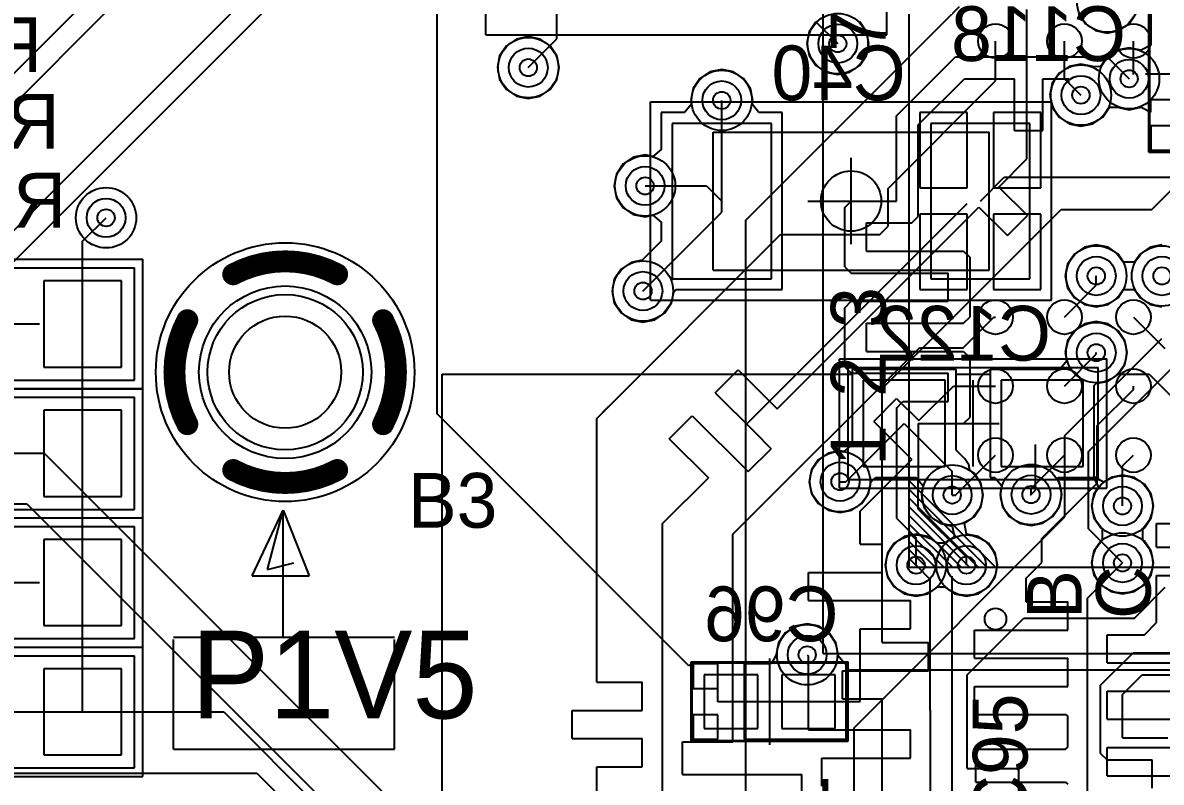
# Model space of a CAD drawing. Extents: x 28 to 300, y 18 to 330.
# Drawn here: x 161.73 to 174.94, y 167.66 to 176.46 of the extents above; entities that cross this region are included whole.
import ezdxf

# ---------------------------------------------------------------- set-up
doc = ezdxf.new("R2010")
doc.units = 0
for name, color, linetype in [('BOTTOMLAYER', 5, 'CONTINUOUS'), ('BOTTOMOVERLAY', 54, 'CONTINUOUS'), ('BOTTOMPASTE', 16, 'CONTINUOUS'), ('BOTTOMSOLDER', 6, 'CONTINUOUS'), ('DRILLDRAWING', 1, 'CONTINUOUS'), ('INTERNALPLANE1', 76, 'CONTINUOUS'), ('INTERNALPLANE6', 136, 'CONTINUOUS'), ('MECHANICAL14', 56, 'CONTINUOUS'), ('MECHANICAL15', 56, 'CONTINUOUS'), ('MECHANICAL16', 56, 'CONTINUOUS'), ('MIDLAYER1', 16, 'CONTINUOUS'), ('MIDLAYER3', 90, 'CONTINUOUS'), ('MULTILAYER', 9, 'CONTINUOUS'), ('PADHOLELAYER', 156, 'CONTINUOUS'), ('TOPLAYER', 1, 'CONTINUOUS'), ('TOPOVERLAY', 2, 'CONTINUOUS'), ('TOPPASTE', 8, 'CONTINUOUS'), ('TOPSOLDER', 216, 'CONTINUOUS'), ('VIAHOLELAYER', 16, 'CONTINUOUS')]:
    doc.layers.add(name, color=color, linetype=linetype)

msp = doc.modelspace()

# ---------------------------------------------------------------- linework, layer by layer
at = {"layer": 'BOTTOMLAYER'}
for p, q in [((166.539, 171.928), (166.539, 180.793)), ((174.818, 176.757), (174.818, 176.202)), ((173.98, 176.564), (174.058, 176.447)), ((174.565, 176.447), (174.643, 176.564)), ((170.934, 176.472), (170.856, 176.356)), ((171.519, 176.356), (171.441, 176.472)), ((174.058, 176.447), (174.174, 176.37)), ((174.449, 176.37), (174.565, 176.447)), ((167.597, 176.3), (167.459, 176.272)), ((167.734, 176.272), (167.597, 176.3)), ((170.856, 176.356), (170.829, 176.219)), ((171.546, 176.219), (171.519, 176.356)), ((174.174, 176.37), (174.312, 176.342)), ((174.312, 176.342), (174.449, 176.37)), ((167.343, 176.194), (167.265, 176.078)), ((167.459, 176.272), (167.343, 176.194)), ((167.851, 176.194), (167.734, 176.272)), ((167.928, 176.078), (167.851, 176.194)), ((170.829, 176.219), (170.856, 176.081)), ((171.519, 176.081), (171.546, 176.219)), ((174.566, 176.171), (174.428, 176.144)), ((174.703, 176.144), (174.566, 176.171)), ((174.818, 176.202), (174.706, 176.142)), ((167.265, 176.078), (167.238, 175.941)), ((167.956, 175.941), (167.928, 176.078)), ((170.856, 176.081), (170.934, 175.965)), ((171.441, 175.965), (171.519, 176.081)), ((174.312, 176.066), (174.234, 175.95)), ((174.428, 176.144), (174.312, 176.066)), ((174.706, 176.142), (174.703, 176.144)), ((167.238, 175.941), (167.265, 175.803)), ((167.928, 175.803), (167.956, 175.941)), ((169.704, 175.892), (169.587, 175.814)), ((169.841, 175.919), (169.704, 175.892)), ((169.978, 175.892), (169.841, 175.919)), ((170.095, 175.814), (169.978, 175.892)), ((170.934, 175.965), (171.05, 175.887)), ((171.05, 175.887), (171.187, 175.86)), ((171.187, 175.86), (171.325, 175.887)), ((171.325, 175.887), (171.441, 175.965)), ((173.869, 175.953), (173.753, 175.875)), ((174.007, 175.981), (173.869, 175.953)), ((174.144, 175.953), (174.007, 175.981)), ((174.234, 175.95), (174.144, 175.953)), ((174.144, 175.953), (174.144, 175.953)), ((174.144, 175.953), (174.144, 175.953)), ((174.144, 175.953), (174.144, 175.953)), ((174.144, 175.953), (174.144, 175.953)), ((174.144, 175.953), (174.144, 175.953)), ((174.144, 175.953), (174.144, 175.953)), ((174.234, 175.95), (174.234, 175.95)), ((174.234, 175.95), (174.234, 175.95)), ((174.234, 175.95), (174.234, 175.95)), ((167.265, 175.803), (167.343, 175.687)), ((167.851, 175.687), (167.928, 175.803)), ((169.587, 175.814), (169.509, 175.698)), ((170.173, 175.698), (170.095, 175.814)), ((173.675, 175.759), (173.648, 175.622)), ((173.753, 175.875), (173.675, 175.759)), ((167.343, 175.687), (167.459, 175.609)), ((167.734, 175.609), (167.851, 175.687)), ((169.509, 175.698), (169.482, 175.561)), ((170.2, 175.561), (170.173, 175.698)), ((167.459, 175.609), (167.597, 175.582)), ((167.597, 175.582), (167.734, 175.609)), ((169.49, 175.519), (169.41, 175.421)), ((169.482, 175.561), (169.49, 175.519)), ((169.841, 175.561), (169.841, 175.56)), ((169.841, 174.394), (169.841, 175.56)), ((170.192, 175.519), (170.2, 175.561)), ((170.272, 175.421), (170.192, 175.519)), ((173.648, 175.622), (173.675, 175.484)), ((174.818, 175.557), (174.819, 175.558)), ((174.818, 175.423), (174.818, 175.557)), ((174.819, 175.558), (174.829, 175.573)), ((174.829, 175.573), (175.692, 175.573)), ((169.41, 175.421), (169.139, 175.421)), ((169.139, 175.421), (169.139, 174.992)), ((170.543, 175.421), (170.272, 175.421)), ((170.543, 173.367), (170.543, 175.421)), ((172.689, 175.421), (172.139, 175.421)), ((172.139, 175.421), (172.139, 174.546)), ((172.689, 174.546), (172.689, 175.421)), ((173.543, 175.421), (172.994, 175.421)), ((172.994, 175.421), (172.994, 174.546)), ((173.543, 174.546), (173.543, 175.421)), ((173.675, 175.484), (173.753, 175.368)), ((173.753, 175.368), (173.869, 175.29)), ((174.144, 175.29), (174.261, 175.368)), ((174.261, 175.368), (174.338, 175.484)), ((174.338, 175.484), (174.338, 175.484)), ((174.338, 175.484), (174.338, 175.484)), ((174.338, 175.484), (174.338, 175.484)), ((174.338, 175.484), (174.428, 175.481)), ((174.428, 175.481), (174.428, 175.481)), ((174.428, 175.481), (174.428, 175.481)), ((174.428, 175.481), (174.566, 175.453)), ((174.566, 175.453), (174.703, 175.481)), ((174.703, 175.481), (174.706, 175.482)), ((174.706, 175.482), (174.818, 175.423)), ((170.416, 175.294), (169.266, 175.294)), ((169.266, 175.294), (169.266, 173.494)), ((170.416, 173.494), (170.416, 175.294)), ((173.416, 175.294), (172.266, 175.294)), ((172.266, 175.294), (172.266, 173.494)), ((173.416, 173.494), (173.416, 175.294)), ((173.869, 175.29), (174.007, 175.263)), ((174.007, 175.263), (174.144, 175.29)), ((175.102, 175.268), (174.818, 175.268)), ((174.818, 175.268), (174.818, 174.983)), ((169.139, 174.992), (169.041, 174.911)), ((174.818, 174.983), (175.102, 174.983)), ((168.815, 174.902), (168.698, 174.824)), ((168.952, 174.929), (168.815, 174.902)), ((169.041, 174.911), (168.952, 174.929)), ((168.62, 174.707), (168.593, 174.57)), ((168.698, 174.824), (168.62, 174.707)), ((168.593, 174.57), (168.62, 174.433)), ((168.952, 174.57), (169.665, 174.57)), ((169.665, 174.57), (169.841, 174.394)), ((172.841, 174.394), (173.118, 174.67)), ((173.118, 174.67), (175.379, 174.67)), ((172.139, 174.546), (172.689, 174.546)), ((172.994, 174.546), (173.543, 174.546)), ((168.62, 174.433), (168.698, 174.316)), ((168.698, 174.316), (168.815, 174.238)), ((169.841, 174.265), (169.841, 174.394)), ((170.121, 171.799), (172.686, 174.364)), ((162.428, 173.928), (162.7, 174.2)), ((168.815, 174.238), (168.952, 174.211)), ((168.927, 173.351), (169.841, 174.265)), ((168.952, 174.211), (169.041, 174.229)), ((169.041, 174.229), (169.139, 174.148)), ((172.689, 174.241), (172.139, 174.241)), ((172.139, 174.241), (172.139, 173.367)), ((172.689, 173.367), (172.689, 174.241)), ((173.543, 174.241), (172.994, 174.241)), ((172.994, 174.241), (172.994, 173.367)), ((173.543, 173.367), (173.543, 174.241)), ((169.139, 174.148), (169.139, 173.93)), ((162.428, 172.969), (162.428, 173.928)), ((169.139, 173.93), (168.917, 173.708)), ((173.931, 173.78), (173.853, 173.664)), ((174.047, 173.858), (173.931, 173.78)), ((174.185, 173.885), (174.047, 173.858)), ((174.322, 173.858), (174.185, 173.885)), ((174.438, 173.78), (174.322, 173.858)), ((174.502, 173.685), (174.438, 173.78)), ((174.693, 173.78), (174.629, 173.685)), ((174.809, 173.858), (174.693, 173.78)), ((174.947, 173.885), (174.809, 173.858)), ((168.789, 173.682), (168.673, 173.605)), ((168.917, 173.708), (168.789, 173.682)), ((173.853, 173.664), (173.826, 173.526)), ((174.629, 173.685), (174.502, 173.685)), ((168.673, 173.605), (168.595, 173.488)), ((173.826, 173.526), (173.853, 173.389)), ((161.978, 173.469), (161.978, 172.469)), ((162.878, 173.469), (161.978, 173.469)), ((162.878, 172.469), (162.878, 173.469)), ((168.595, 173.488), (168.568, 173.351)), ((169.266, 173.494), (170.416, 173.494)), ((172.266, 173.494), (173.416, 173.494)), ((173.853, 173.389), (173.931, 173.272)), ((168.568, 173.351), (168.595, 173.213)), ((169.258, 173.213), (169.284, 173.342)), ((169.284, 173.342), (169.309, 173.367)), ((169.309, 173.367), (170.543, 173.367)), ((172.139, 173.367), (172.689, 173.367)), ((172.994, 173.367), (173.543, 173.367)), ((173.931, 173.272), (174.047, 173.195)), ((174.322, 173.195), (174.438, 173.272)), ((174.438, 173.272), (174.502, 173.368)), ((174.502, 173.368), (174.629, 173.368)), ((174.629, 173.368), (174.693, 173.272)), ((174.693, 173.272), (174.809, 173.195)), ((162.428, 172.969), (162.428, 173.132)), ((168.595, 173.213), (168.673, 173.097)), ((169.18, 173.097), (169.258, 173.213)), ((174.047, 173.195), (174.185, 173.167)), ((174.185, 173.167), (174.322, 173.195)), ((174.809, 173.195), (174.947, 173.167)), ((168.673, 173.097), (168.789, 173.019)), ((168.789, 173.019), (168.927, 172.992)), ((168.927, 172.992), (169.064, 173.019)), ((169.064, 173.019), (169.18, 173.097)), ((174.185, 172.996), (174.047, 172.969)), ((174.322, 172.969), (174.185, 172.996)), ((162.428, 171.47), (162.428, 172.969)), ((173.931, 172.891), (173.853, 172.775)), ((174.047, 172.969), (173.931, 172.891)), ((174.438, 172.891), (174.322, 172.969)), ((174.516, 172.775), (174.438, 172.891)), ((173.853, 172.775), (173.826, 172.637)), ((174.543, 172.637), (174.516, 172.775)), ((173.826, 172.637), (173.845, 172.541)), ((174.516, 172.5), (174.543, 172.637)), ((161.978, 172.469), (162.878, 172.469)), ((173.845, 172.541), (173.764, 172.443)), ((174.438, 172.383), (174.516, 172.5)), ((166.599, 164.281), (166.599, 172.386)), ((166.599, 172.386), (171.355, 172.386)), ((172.559, 172.443), (171.355, 172.443)), ((171.355, 172.443), (171.355, 171.572)), ((171.355, 172.386), (171.355, 171.572)), ((172.559, 171.507), (172.559, 172.443)), ((172.559, 171.507), (172.559, 172.386)), ((172.559, 172.386), (172.955, 172.386)), ((173.764, 172.443), (172.955, 172.443)), ((172.955, 172.443), (172.955, 171.189)), ((172.955, 172.386), (172.955, 171.189)), ((174.322, 172.306), (174.438, 172.383)), ((174.322, 172.306), (174.438, 172.383)), ((174.438, 172.383), (174.44, 172.386)), ((174.44, 172.386), (174.799, 172.386)), ((174.799, 172.386), (175.505, 171.68)), ((172.432, 172.316), (171.482, 172.316)), ((171.482, 172.316), (171.482, 171.316)), ((172.432, 171.316), (172.432, 172.316)), ((174.032, 172.316), (173.082, 172.316)), ((173.082, 172.316), (173.082, 171.316)), ((174.032, 171.316), (174.032, 172.316)), ((174.159, 172.257), (174.185, 172.278)), ((174.159, 172.257), (174.185, 172.278)), ((174.159, 171.197), (174.159, 172.257)), ((174.159, 171.197), (174.159, 172.257)), ((174.185, 172.278), (174.322, 172.306)), ((174.185, 172.278), (174.322, 172.306)), ((161.978, 171.97), (161.978, 170.97)), ((162.878, 171.97), (161.978, 171.97)), ((162.878, 170.97), (162.878, 171.97)), ((169.46, 169.007), (166.539, 171.928)), ((170.121, 168.591), (170.121, 171.799)), ((171.282, 171.141), (171.957, 171.816)), ((171.957, 171.816), (172.514, 171.259)), ((171.355, 171.572), (171.257, 171.491)), ((171.355, 171.572), (171.257, 171.491)), ((173.48, 171.043), (173.48, 171.57)), ((162.428, 169.972), (162.428, 171.47)), ((171.075, 171.473), (170.959, 171.395)), ((171.075, 171.473), (170.959, 171.395)), ((171.213, 171.5), (171.075, 171.473)), ((171.213, 171.5), (171.075, 171.473)), ((171.257, 171.491), (171.213, 171.5)), ((171.257, 171.491), (171.213, 171.5)), ((172.661, 171.405), (172.559, 171.507)), ((172.661, 171.405), (172.559, 171.507)), ((172.706, 171.338), (172.661, 171.405)), ((172.706, 171.338), (172.661, 171.405)), ((170.881, 171.278), (170.854, 171.141)), ((170.881, 171.278), (170.854, 171.141)), ((170.959, 171.395), (170.881, 171.278)), ((170.959, 171.395), (170.881, 171.278)), ((171.482, 171.316), (172.432, 171.316)), ((172.719, 171.273), (172.706, 171.338)), ((172.719, 171.273), (172.706, 171.338)), ((172.768, 171.24), (172.719, 171.273)), ((172.768, 171.24), (172.719, 171.273)), ((173.082, 171.316), (174.032, 171.316)), ((170.854, 171.141), (170.881, 171.004)), ((170.854, 171.141), (170.881, 171.004)), ((171.213, 171.141), (171.282, 171.141)), ((171.544, 171.004), (171.571, 171.136)), ((171.544, 171.004), (171.571, 171.136)), ((171.571, 171.136), (171.623, 171.189)), ((171.571, 171.136), (171.623, 171.189)), ((171.623, 171.189), (172.096, 171.189)), ((171.623, 171.189), (172.096, 171.189)), ((172.096, 171.189), (172.176, 171.091)), ((172.096, 171.189), (172.176, 171.091)), ((172.514, 170.986), (172.514, 171.259)), ((172.846, 171.124), (172.768, 171.24)), ((172.846, 171.124), (172.768, 171.24)), ((172.955, 171.189), (173.008, 171.189)), ((172.955, 171.189), (173.008, 171.189)), ((173.008, 171.189), (173.089, 171.091)), ((173.008, 171.189), (173.089, 171.091)), ((173.739, 171.159), (173.739, 171.189)), ((173.739, 171.189), (174.152, 171.189)), ((173.739, 171.159), (173.739, 171.189)), ((173.739, 171.189), (174.152, 171.189)), ((173.759, 171.129), (173.739, 171.159)), ((173.759, 171.129), (173.739, 171.159)), ((174.152, 171.189), (174.152, 171.189)), ((174.152, 171.189), (174.212, 171.077)), ((174.152, 171.189), (174.152, 171.189)), ((174.152, 171.189), (174.212, 171.077)), ((174.235, 171.156), (174.159, 171.197)), ((174.235, 171.156), (174.159, 171.197)), ((174.271, 171.137), (174.235, 171.156)), ((174.271, 171.137), (174.235, 171.156)), ((174.352, 171.191), (174.271, 171.137)), ((174.352, 171.191), (174.271, 171.137)), ((174.489, 171.218), (174.352, 171.191)), ((174.489, 171.218), (174.352, 171.191)), ((174.627, 171.191), (174.489, 171.218)), ((174.627, 171.191), (174.489, 171.218)), ((174.743, 171.113), (174.627, 171.191)), ((174.743, 171.113), (174.627, 171.191)), ((170.881, 171.004), (170.959, 170.887)), ((170.881, 171.004), (170.959, 170.887)), ((171.466, 170.887), (171.544, 171.004)), ((171.466, 170.887), (171.544, 171.004)), ((172.176, 171.091), (172.156, 170.986)), ((172.176, 171.091), (172.156, 170.986)), ((172.873, 170.986), (172.846, 171.124)), ((172.873, 170.986), (172.846, 171.124)), ((173.089, 171.091), (173.069, 170.991)), ((173.089, 171.091), (173.069, 170.991)), ((173.428, 170.991), (173.48, 171.043)), ((173.786, 170.991), (173.759, 171.129)), ((173.786, 170.991), (173.759, 171.129)), ((174.212, 171.077), (174.158, 170.997)), ((174.212, 171.077), (174.158, 170.997)), ((174.821, 170.997), (174.743, 171.113)), ((174.821, 170.997), (174.743, 171.113)), ((161.978, 170.97), (162.878, 170.97)), ((170.959, 170.887), (171.075, 170.809)), ((170.959, 170.887), (171.075, 170.809)), ((171.35, 170.809), (171.466, 170.887)), ((171.35, 170.809), (171.466, 170.887)), ((172.156, 170.986), (172.183, 170.849)), ((172.156, 170.986), (172.183, 170.849)), ((172.846, 170.849), (172.873, 170.986)), ((172.846, 170.849), (172.873, 170.986)), ((173.069, 170.991), (173.096, 170.854)), ((173.069, 170.991), (173.096, 170.854)), ((173.759, 170.854), (173.786, 170.991)), ((173.759, 170.854), (173.786, 170.991)), ((174.158, 170.997), (174.131, 170.859)), ((174.158, 170.997), (174.131, 170.859)), ((174.848, 170.859), (174.821, 170.997)), ((174.848, 170.859), (174.821, 170.997)), ((171.075, 170.809), (171.213, 170.782)), ((171.075, 170.809), (171.213, 170.782)), ((171.213, 170.782), (171.35, 170.809)), ((171.213, 170.782), (171.35, 170.809)), ((172.183, 170.849), (172.261, 170.732)), ((172.183, 170.849), (172.261, 170.732)), ((172.768, 170.732), (172.846, 170.849)), ((172.768, 170.732), (172.846, 170.849)), ((173.096, 170.854), (173.174, 170.737)), ((173.096, 170.854), (173.174, 170.737)), ((173.174, 170.737), (173.29, 170.66)), ((173.174, 170.737), (173.29, 170.66)), ((173.565, 170.66), (173.681, 170.737)), ((173.565, 170.66), (173.681, 170.737)), ((173.681, 170.737), (173.759, 170.854)), ((173.681, 170.737), (173.759, 170.854)), ((174.131, 170.859), (174.158, 170.722)), ((174.131, 170.859), (174.158, 170.722)), ((174.821, 170.722), (174.848, 170.859)), ((174.821, 170.722), (174.848, 170.859)), ((172.261, 170.732), (172.377, 170.655)), ((172.261, 170.732), (172.377, 170.655)), ((172.377, 170.655), (172.514, 170.627)), ((172.377, 170.655), (172.514, 170.627)), ((172.514, 170.627), (172.539, 170.503)), ((172.514, 170.627), (172.539, 170.503)), ((172.655, 170.657), (172.768, 170.732)), ((172.655, 170.657), (172.768, 170.732)), ((172.68, 170.532), (172.655, 170.657)), ((172.68, 170.532), (172.655, 170.657)), ((173.29, 170.66), (173.428, 170.632)), ((173.29, 170.66), (173.428, 170.632)), ((173.428, 170.632), (173.565, 170.66)), ((173.428, 170.632), (173.565, 170.66)), ((174.158, 170.722), (174.236, 170.605)), ((174.158, 170.722), (174.236, 170.605)), ((174.236, 170.605), (174.255, 170.593)), ((174.236, 170.605), (174.255, 170.593)), ((174.724, 170.593), (174.743, 170.605)), ((174.724, 170.593), (174.743, 170.605)), ((174.743, 170.605), (174.821, 170.722)), ((174.743, 170.605), (174.821, 170.722)), ((171.958, 170.505), (171.842, 170.427)), ((171.958, 170.505), (171.842, 170.427)), ((172.095, 170.532), (171.958, 170.505)), ((172.095, 170.532), (171.958, 170.505)), ((172.233, 170.505), (172.095, 170.532)), ((172.233, 170.505), (172.095, 170.532)), ((172.349, 170.427), (172.233, 170.505)), ((172.349, 170.427), (172.233, 170.505)), ((172.539, 170.503), (172.426, 170.427)), ((172.539, 170.503), (172.426, 170.427)), ((172.817, 170.505), (172.68, 170.532)), ((172.817, 170.505), (172.68, 170.532)), ((172.933, 170.427), (172.817, 170.505)), ((172.933, 170.427), (172.817, 170.505)), ((174.255, 170.593), (174.255, 170.466)), ((174.255, 170.593), (174.255, 170.466)), ((174.724, 170.466), (174.724, 170.593)), ((174.724, 170.466), (174.724, 170.593)), ((161.978, 170.472), (161.978, 169.472)), ((162.878, 170.472), (161.978, 170.472)), ((162.878, 169.472), (162.878, 170.472)), ((171.842, 170.427), (171.764, 170.311)), ((171.842, 170.427), (171.764, 170.311)), ((172.426, 170.427), (172.349, 170.427)), ((172.426, 170.427), (172.349, 170.427)), ((173.011, 170.311), (172.933, 170.427)), ((173.011, 170.311), (172.933, 170.427)), ((174.236, 170.453), (174.158, 170.336)), ((174.236, 170.453), (174.158, 170.336)), ((174.255, 170.466), (174.236, 170.453)), ((174.255, 170.466), (174.236, 170.453)), ((174.743, 170.453), (174.724, 170.466)), ((174.743, 170.453), (174.724, 170.466)), ((174.821, 170.336), (174.743, 170.453)), ((174.821, 170.336), (174.743, 170.453)), ((171.764, 170.311), (171.737, 170.173)), ((171.764, 170.311), (171.737, 170.173)), ((173.038, 170.173), (173.011, 170.311)), ((173.038, 170.173), (173.011, 170.311)), ((174.158, 170.336), (174.131, 170.199)), ((174.158, 170.336), (174.131, 170.199)), ((174.848, 170.199), (174.821, 170.336)), ((174.848, 170.199), (174.821, 170.336)), ((171.737, 170.173), (171.764, 170.036)), ((171.737, 170.173), (171.764, 170.036)), ((173.011, 170.036), (173.038, 170.173)), ((173.011, 170.036), (173.038, 170.173)), ((174.131, 170.199), (174.158, 170.061)), ((174.131, 170.199), (174.158, 170.061)), ((174.821, 170.061), (174.848, 170.199)), ((174.821, 170.061), (174.848, 170.199)), ((162.428, 168.473), (162.428, 169.972)), ((171.764, 170.036), (171.842, 169.92)), ((171.764, 170.036), (171.842, 169.92)), ((172.933, 169.92), (173.011, 170.036)), ((172.933, 169.92), (173.011, 170.036)), ((174.158, 170.061), (174.236, 169.945)), ((174.158, 170.061), (174.236, 169.945)), ((174.236, 169.945), (174.352, 169.867)), ((174.236, 169.945), (174.352, 169.867)), ((174.627, 169.867), (174.743, 169.945)), ((174.627, 169.867), (174.743, 169.945)), ((174.743, 169.945), (174.821, 170.061)), ((174.743, 169.945), (174.821, 170.061)), ((171.842, 169.92), (171.958, 169.842)), ((171.842, 169.92), (171.958, 169.842)), ((171.958, 169.842), (172.095, 169.815)), ((171.958, 169.842), (172.095, 169.815)), ((172.095, 169.815), (172.233, 169.842)), ((172.095, 169.815), (172.233, 169.842)), ((172.233, 169.842), (172.349, 169.92)), ((172.233, 169.842), (172.349, 169.92)), ((172.349, 169.92), (172.426, 169.92)), ((172.349, 169.92), (172.426, 169.92)), ((172.426, 169.92), (172.542, 169.842)), ((172.426, 169.92), (172.542, 169.842)), ((172.542, 169.842), (172.68, 169.815)), ((172.542, 169.842), (172.68, 169.815)), ((172.68, 169.815), (172.817, 169.842)), ((172.68, 169.815), (172.817, 169.842)), ((172.817, 169.842), (172.933, 169.92)), ((172.817, 169.842), (172.933, 169.92)), ((174.352, 169.867), (174.489, 169.84)), ((174.352, 169.867), (174.489, 169.84)), ((174.489, 169.84), (174.627, 169.867)), ((174.489, 169.84), (174.627, 169.867)), ((161.978, 169.472), (162.878, 169.472)), ((170.694, 169.466), (170.578, 169.388)), ((170.694, 169.466), (170.578, 169.388)), ((170.832, 169.493), (170.694, 169.466)), ((170.832, 169.493), (170.694, 169.466)), ((170.969, 169.466), (170.832, 169.493)), ((170.969, 169.466), (170.832, 169.493)), ((171.085, 169.388), (170.969, 169.466)), ((171.085, 169.388), (170.969, 169.466)), ((170.578, 169.388), (170.5, 169.272)), ((170.578, 169.388), (170.5, 169.272)), ((171.163, 169.272), (171.085, 169.388)), ((171.163, 169.272), (171.085, 169.388)), ((170.5, 169.272), (170.473, 169.134)), ((170.5, 169.272), (170.473, 169.134)), ((171.19, 169.134), (171.163, 169.272)), ((171.19, 169.134), (171.163, 169.272)), ((169.511, 169.028), (169.46, 169.007)), ((169.795, 169.028), (169.511, 169.028)), ((169.511, 169.028), (169.511, 168.743)), ((169.795, 169.028), (169.511, 169.028)), ((169.511, 169.028), (169.511, 169.028)), ((169.511, 169.028), (169.511, 169.028)), ((169.795, 168.743), (169.795, 169.028)), ((169.795, 168.59), (169.795, 169.028)), ((170.321, 169.028), (170.1, 169.028)), ((170.1, 169.028), (170.1, 168.59)), ((170.385, 169.028), (170.1, 169.028)), ((170.1, 169.028), (170.1, 168.59)), ((170.385, 169.028), (170.321, 169.028)), ((170.321, 169.028), (170.321, 169.028)), ((170.321, 169.028), (170.321, 169.028)), ((170.416, 169.034), (170.385, 169.028)), ((170.416, 169.034), (170.385, 169.028)), ((170.385, 169.028), (170.385, 169.028)), ((170.385, 169.028), (170.385, 169.028)), ((170.385, 169.028), (170.385, 169.028)), ((170.473, 169.134), (170.416, 169.034)), ((170.473, 169.134), (170.416, 169.034)), ((170.473, 169.134), (170.473, 169.134)), ((170.473, 169.134), (170.473, 169.134)), ((170.832, 169.134), (170.848, 169.118)), ((170.848, 168.591), (170.848, 169.118)), ((171.189, 169.126), (171.19, 169.134)), ((171.189, 169.126), (171.19, 169.134)), ((171.269, 169.028), (171.189, 169.126)), ((171.269, 169.028), (171.189, 169.126)), ((171.285, 169.028), (171.269, 169.028)), ((171.285, 169.028), (171.269, 169.028)), ((171.285, 168.154), (171.285, 169.028)), ((171.285, 168.957), (171.285, 169.028)), ((161.978, 168.973), (161.978, 167.973)), ((162.878, 168.973), (161.978, 168.973)), ((162.878, 167.973), (162.878, 168.973)), ((170.258, 168.901), (169.638, 168.901)), ((169.638, 168.901), (169.638, 168.281)), ((170.258, 168.281), (170.258, 168.901)), ((171.158, 168.901), (170.538, 168.901)), ((170.538, 168.901), (170.538, 168.281)), ((171.158, 168.281), (171.158, 168.901)), ((177.367, 168.957), (171.285, 168.957)), ((169.511, 168.743), (169.795, 168.743)), ((170.1, 168.59), (169.795, 168.59)), ((170.1, 168.59), (170.1, 168.154)), ((170.121, 164.001), (170.121, 168.591)), ((162.428, 168.473), (162.428, 168.473)), ((169.795, 168.438), (169.511, 168.438)), ((169.511, 168.438), (169.511, 168.154)), ((169.795, 168.154), (169.795, 168.438)), ((169.638, 168.281), (170.258, 168.281)), ((170.538, 168.281), (171.158, 168.281)), ((169.511, 168.154), (169.795, 168.154)), ((170.1, 168.154), (170.385, 168.154)), ((170.385, 168.154), (170.385, 168.154)), ((170.385, 168.154), (170.411, 168.154)), ((170.411, 168.154), (170.475, 168.154)), ((170.475, 168.154), (170.475, 168.154)), ((170.475, 168.154), (170.475, 168.154)), ((170.475, 168.154), (171.285, 168.154)), ((161.978, 167.973), (162.878, 167.973))]:
    msp.add_line(p, q, dxfattribs=at)
for centre, radius in [((171.187, 176.219), 0.225), ((167.597, 175.941), 0.225), ((174.566, 175.812), 0.225), ((169.841, 175.561), 0.225), ((174.007, 175.622), 0.225), ((168.952, 174.57), 0.225), ((162.7, 174.2), 0.225), ((174.185, 173.526), 0.225), ((174.947, 173.526), 0.225), ((168.927, 173.351), 0.225), ((164.777, 172.41), 1), ((174.185, 172.637), 0.225), ((171.213, 171.141), 0.225), ((172.514, 170.986), 0.225), ((173.428, 170.991), 0.225), ((174.489, 170.859), 0.225), ((172.095, 170.173), 0.225), ((172.68, 170.173), 0.225), ((174.489, 170.199), 0.225), ((170.832, 169.134), 0.225)]:
    msp.add_circle(centre, radius, dxfattribs=at)
at = {"layer": 'BOTTOMOVERLAY'}
for p, q in [((170.791, 175.194), (171.891, 175.194)), ((170.791, 173.594), (171.891, 173.594)), ((172.757, 171.316), (172.757, 172.316))]:
    msp.add_line(p, q, dxfattribs=at)
at = {"layer": 'BOTTOMPASTE'}
for p, q in [((170.416, 175.294), (169.266, 175.294)), ((169.266, 175.294), (169.266, 173.494)), ((170.416, 173.494), (170.416, 175.294)), ((173.416, 175.294), (172.266, 175.294)), ((172.266, 175.294), (172.266, 173.494)), ((173.416, 173.494), (173.416, 175.294)), ((161.978, 173.469), (161.978, 172.469)), ((162.878, 173.469), (161.978, 173.469)), ((162.878, 172.469), (162.878, 173.469)), ((169.266, 173.494), (170.416, 173.494)), ((172.266, 173.494), (173.416, 173.494)), ((161.978, 172.469), (162.878, 172.469)), ((172.432, 172.316), (171.482, 172.316)), ((171.482, 172.316), (171.482, 171.316)), ((172.432, 171.316), (172.432, 172.316)), ((174.032, 172.316), (173.082, 172.316)), ((173.082, 172.316), (173.082, 171.316)), ((174.032, 171.316), (174.032, 172.316)), ((161.978, 171.97), (161.978, 170.97)), ((162.878, 171.97), (161.978, 171.97)), ((162.878, 170.97), (162.878, 171.97)), ((171.482, 171.316), (172.432, 171.316)), ((173.082, 171.316), (174.032, 171.316)), ((161.978, 170.97), (162.878, 170.97)), ((161.978, 170.472), (161.978, 169.472)), ((162.878, 170.472), (161.978, 170.472)), ((162.878, 169.472), (162.878, 170.472)), ((161.978, 169.472), (162.878, 169.472)), ((161.978, 168.973), (161.978, 167.973)), ((162.878, 168.973), (161.978, 168.973)), ((162.878, 167.973), (162.878, 168.973)), ((170.258, 168.901), (169.638, 168.901)), ((169.638, 168.901), (169.638, 168.281)), ((170.258, 168.281), (170.258, 168.901)), ((171.158, 168.901), (170.538, 168.901)), ((170.538, 168.901), (170.538, 168.281)), ((171.158, 168.281), (171.158, 168.901)), ((169.638, 168.281), (170.258, 168.281)), ((170.538, 168.281), (171.158, 168.281)), ((161.978, 167.973), (162.878, 167.973))]:
    msp.add_line(p, q, dxfattribs=at)
at = {"layer": 'BOTTOMSOLDER'}
for p, q in [((170.416, 175.294), (169.266, 175.294)), ((169.266, 175.294), (169.266, 173.494)), ((170.416, 173.494), (170.416, 175.294)), ((173.416, 175.294), (172.266, 175.294)), ((172.266, 175.294), (172.266, 173.494)), ((173.416, 173.494), (173.416, 175.294)), ((161.978, 173.469), (161.978, 172.469)), ((162.878, 173.469), (161.978, 173.469)), ((162.878, 172.469), (162.878, 173.469)), ((169.266, 173.494), (170.416, 173.494)), ((172.266, 173.494), (173.416, 173.494)), ((161.978, 172.469), (162.878, 172.469)), ((172.432, 172.316), (171.482, 172.316)), ((171.482, 172.316), (171.482, 171.316)), ((172.432, 171.316), (172.432, 172.316)), ((174.032, 172.316), (173.082, 172.316)), ((173.082, 172.316), (173.082, 171.316)), ((174.032, 171.316), (174.032, 172.316)), ((161.978, 171.97), (161.978, 170.97)), ((162.878, 171.97), (161.978, 171.97)), ((162.878, 170.97), (162.878, 171.97)), ((171.482, 171.316), (172.432, 171.316)), ((173.082, 171.316), (174.032, 171.316)), ((161.978, 170.97), (162.878, 170.97)), ((161.978, 170.472), (161.978, 169.472)), ((162.878, 170.472), (161.978, 170.472)), ((162.878, 169.472), (162.878, 170.472)), ((161.978, 169.472), (162.878, 169.472)), ((161.978, 168.973), (161.978, 167.973)), ((162.878, 168.973), (161.978, 168.973)), ((162.878, 167.973), (162.878, 168.973)), ((170.258, 168.901), (169.638, 168.901)), ((169.638, 168.901), (169.638, 168.281)), ((170.258, 168.281), (170.258, 168.901)), ((171.158, 168.901), (170.538, 168.901)), ((170.538, 168.901), (170.538, 168.281)), ((171.158, 168.281), (171.158, 168.901)), ((169.638, 168.281), (170.258, 168.281)), ((170.538, 168.281), (171.158, 168.281)), ((161.978, 167.973), (162.878, 167.973))]:
    msp.add_line(p, q, dxfattribs=at)
msp.add_circle((164.777, 172.41), 1, dxfattribs=at)
at = {"layer": 'DRILLDRAWING'}
for centre, radius in [((171.187, 176.219), 0.1), ((167.597, 175.941), 0.1), ((174.566, 175.812), 0.1), ((169.841, 175.561), 0.1), ((174.007, 175.622), 0.1), ((168.952, 174.57), 0.1), ((162.7, 174.2), 0.1), ((174.185, 173.526), 0.1), ((174.947, 173.526), 0.1), ((168.927, 173.351), 0.1), ((164.777, 172.41), 0.65), ((174.185, 172.637), 0.1), ((171.213, 171.141), 0.1), ((172.514, 170.986), 0.1), ((173.428, 170.991), 0.1), ((174.489, 170.859), 0.1), ((172.095, 170.173), 0.1), ((172.68, 170.173), 0.1), ((174.489, 170.199), 0.1), ((170.832, 169.134), 0.1)]:
    msp.add_circle(centre, radius, dxfattribs=at)
at = {"layer": 'INTERNALPLANE1', "const_width": 0.254}
for points in [[(164.174, 173.545, -0.249328), (165.381, 173.545)], [(163.643, 171.807, -0.249328), (163.643, 173.013)], [(165.912, 173.013, -0.249328), (165.912, 171.807)], [(165.381, 171.276, -0.249328), (164.174, 171.276)]]:
    msp.add_lwpolyline(points, format="xyb", dxfattribs=at)
at = {"layer": 'INTERNALPLANE1', "const_width": 0.127}
for points in [[(164.111, 173.545, 1), (164.238, 173.545, 1)], [(165.317, 173.545, 1), (165.444, 173.545, 1)], [(163.579, 173.013, 1), (163.706, 173.013, 1)], [(165.849, 173.013, 1), (165.976, 173.013, 1)], [(163.579, 171.807, 1), (163.706, 171.807, 1)], [(165.849, 171.807, 1), (165.976, 171.807, 1)], [(164.111, 171.276, 1), (164.238, 171.276, 1)], [(165.317, 171.276, 1), (165.444, 171.276, 1)]]:
    msp.add_lwpolyline(points, format="xyb", close=True, dxfattribs=at)
at = {"layer": 'INTERNALPLANE1'}
for centre in [(174.312, 176.701), (167.597, 175.941), (174.566, 175.812), (169.841, 175.561), (174.007, 175.622), (168.952, 174.57), (174.185, 173.526), (174.947, 173.526), (168.927, 173.351), (173.428, 170.991), (172.095, 170.173), (172.68, 170.173), (174.489, 170.199), (170.832, 169.134)]:
    msp.add_circle(centre, 0.35, dxfattribs=at)
at = {"layer": 'INTERNALPLANE6'}
for centre, radius in [((174.312, 176.701), 0.35), ((171.187, 176.219), 0.35), ((174.566, 175.812), 0.35), ((174.007, 175.622), 0.35), ((162.7, 174.2), 0.35), ((174.947, 173.526), 0.35), ((164.777, 172.41), 0.9), ((174.185, 172.637), 0.35), ((171.213, 171.141), 0.35), ((172.514, 170.986), 0.35), ((174.489, 170.859), 0.35), ((172.095, 170.173), 0.35), ((172.68, 170.173), 0.35), ((174.489, 170.199), 0.35)]:
    msp.add_circle(centre, radius, dxfattribs=at)
at = {"layer": 'MECHANICAL14'}
for p, q in [((172.016, 170.149), (172.016, 179.149)), ((174.805, 174.97), (174.805, 176.77)), ((169.741, 173.594), (169.741, 175.194)), ((169.741, 175.194), (172.941, 175.194)), ((172.941, 173.594), (172.941, 175.194)), ((174.805, 174.97), (175.705, 174.97)), ((160.228, 173.619), (163.028, 173.619)), ((163.028, 172.319), (163.028, 173.619)), ((169.741, 173.594), (172.941, 173.594)), ((171.307, 172.466), (174.207, 172.466)), ((171.307, 171.166), (171.307, 172.466)), ((174.207, 171.166), (174.207, 172.466)), ((160.228, 172.319), (163.028, 172.319)), ((160.228, 172.12), (163.028, 172.12)), ((163.028, 170.82), (163.028, 172.12)), ((171.307, 171.166), (174.207, 171.166)), ((172.016, 171.149), (173.016, 170.149)), ((172.016, 171.049), (172.916, 170.149)), ((172.016, 170.949), (172.816, 170.149)), ((160.228, 170.82), (163.028, 170.82)), ((172.016, 170.849), (172.716, 170.149)), ((172.016, 170.749), (172.616, 170.149)), ((160.228, 170.622), (163.028, 170.622)), ((163.028, 169.322), (163.028, 170.622)), ((172.016, 170.649), (172.516, 170.149)), ((172.016, 170.549), (172.416, 170.149)), ((172.016, 170.449), (172.316, 170.149)), ((172.016, 170.349), (172.216, 170.149)), ((172.016, 170.249), (172.116, 170.149)), ((172.016, 170.149), (186.016, 170.149)), ((160.228, 169.322), (163.028, 169.322)), ((160.228, 169.123), (163.028, 169.123)), ((163.028, 167.823), (163.028, 169.123)), ((169.498, 169.041), (171.298, 169.041)), ((169.498, 168.141), (169.498, 169.041)), ((171.298, 168.141), (171.298, 169.041)), ((169.498, 168.141), (171.298, 168.141)), ((160.228, 167.823), (163.028, 167.823))]:
    msp.add_line(p, q, dxfattribs=at)
msp.add_circle((164.777, 172.41), 1.5, dxfattribs=at)
at = {"layer": 'MECHANICAL15'}
for p, q in [((171.016, 169.149), (171.016, 180.149)), ((167.105, 176.32), (167.105, 178.62)), ((171.755, 176.32), (171.755, 178.62)), ((174.795, 174.96), (174.795, 176.78)), ((167.105, 176.32), (171.755, 176.32)), ((174.755, 175.87), (175.755, 175.87)), ((169.016, 173.244), (169.016, 175.544)), ((169.016, 175.544), (173.666, 175.544)), ((173.666, 173.244), (173.666, 175.544)), ((171.341, 173.894), (171.341, 174.894)), ((174.795, 174.96), (175.715, 174.96)), ((170.841, 174.394), (171.841, 174.394)), ((160.128, 173.719), (163.128, 173.719)), ((163.128, 172.219), (163.128, 173.719)), ((169.016, 173.244), (173.666, 173.244)), ((161.328, 172.969), (161.928, 172.969)), ((160.128, 172.22), (163.128, 172.22)), ((160.128, 172.219), (163.128, 172.219)), ((163.128, 170.72), (163.128, 172.22)), ((161.328, 171.47), (161.928, 171.47)), ((160.128, 170.722), (163.128, 170.722)), ((160.128, 170.72), (163.128, 170.72)), ((163.128, 169.222), (163.128, 170.722)), ((161.328, 169.972), (161.928, 169.972)), ((160.128, 169.223), (163.128, 169.223)), ((160.128, 169.222), (163.128, 169.222)), ((163.128, 167.723), (163.128, 169.223)), ((169.488, 169.051), (171.308, 169.051)), ((169.488, 168.131), (169.488, 169.051)), ((170.398, 168.091), (170.398, 169.091)), ((171.016, 169.149), (187.016, 169.149)), ((171.308, 168.131), (171.308, 169.051)), ((169.898, 168.591), (170.898, 168.591)), ((161.328, 168.473), (161.928, 168.473)), ((169.488, 168.131), (171.308, 168.131)), ((160.128, 167.723), (163.128, 167.723))]:
    msp.add_line(p, q, dxfattribs=at)
msp.add_circle((171.341, 174.394), 0.35, dxfattribs=at)
at = {"layer": 'MECHANICAL16'}
for p, q in [((171.207, 171.066), (171.207, 172.566)), ((171.207, 172.566), (174.307, 172.566)), ((174.307, 171.066), (174.307, 172.566)), ((172.757, 171.516), (172.757, 172.116)), ((172.457, 171.816), (173.057, 171.816)), ((171.207, 171.066), (174.307, 171.066))]:
    msp.add_line(p, q, dxfattribs=at)
at = {"layer": 'MIDLAYER1'}
for p, q in [((159.688, 173.934), (168.511, 182.757)), ((159.785, 173.672), (168.613, 182.5)), ((156.76, 169.184), (169.258, 181.682)), ((156.865, 168.93), (169.363, 181.428)), ((174.828, 174.297), (176.217, 175.685)), ((171.702, 172.222), (173.776, 174.297)), ((173.776, 174.297), (174.828, 174.297)), ((171.702, 169.276), (171.702, 172.222)), ((171.702, 169.276), (172.238, 169.276)), ((172.238, 168.949), (172.238, 169.276)), ((171.242, 168.949), (172.238, 168.949)), ((171.242, 168.622), (171.242, 168.949)), ((171.242, 168.622), (171.702, 168.622)), ((171.702, 165.394), (171.702, 168.622))]:
    msp.add_line(p, q, dxfattribs=at)
for centre, radius in [((171.187, 176.219), 0.225), ((167.597, 175.941), 0.225), ((174.566, 175.812), 0.225), ((169.841, 175.561), 0.225), ((174.007, 175.622), 0.225), ((168.952, 174.57), 0.225), ((162.7, 174.2), 0.225), ((174.185, 173.526), 0.225), ((174.947, 173.526), 0.225), ((168.927, 173.351), 0.225), ((164.777, 172.41), 1), ((174.185, 172.637), 0.225), ((171.213, 171.141), 0.225), ((172.514, 170.986), 0.225), ((173.428, 170.991), 0.225), ((174.489, 170.859), 0.225), ((172.095, 170.173), 0.225), ((172.68, 170.173), 0.225), ((174.489, 170.199), 0.225), ((170.832, 169.134), 0.225)]:
    msp.add_circle(centre, radius, dxfattribs=at)
at = {"layer": 'MIDLAYER3'}
for p, q in [((170.121, 174.172), (172.597, 176.648)), ((171.867, 175.381), (172.552, 176.066)), ((172.552, 176.066), (174.312, 176.066)), ((174.312, 176.066), (174.566, 175.812)), ((172.121, 175.276), (172.657, 175.812)), ((172.657, 175.812), (173.237, 175.812)), ((173.237, 175.212), (173.237, 175.812)), ((173.564, 175.212), (173.564, 175.812)), ((173.564, 175.812), (173.867, 175.812)), ((173.867, 175.761), (173.867, 175.812)), ((173.867, 175.761), (174.007, 175.622)), ((171.867, 174.394), (171.867, 175.381)), ((172.121, 175.025), (172.121, 175.276)), ((173.237, 175.212), (173.564, 175.212)), ((172.121, 174.214), (172.121, 175.025)), ((171.267, 174.319), (171.341, 174.394)), ((171.267, 173.633), (171.267, 174.319)), ((171.341, 174.394), (171.867, 174.394)), ((170.121, 162.95), (170.121, 174.172)), ((172.046, 174.14), (172.121, 174.214)), ((171.521, 173.813), (171.521, 174.14)), ((171.521, 174.14), (172.046, 174.14)), ((171.521, 173.813), (172.646, 173.813)), ((172.646, 173.813), (172.721, 173.738)), ((172.721, 173.052), (172.721, 173.738)), ((171.267, 173.633), (171.341, 173.559)), ((171.341, 173.559), (172.467, 173.559)), ((172.467, 173.232), (172.467, 173.559)), ((171.267, 173.157), (171.341, 173.232)), ((171.267, 172.471), (171.267, 173.157)), ((171.341, 173.232), (172.467, 173.232)), ((172.646, 172.978), (172.721, 173.052)), ((171.521, 172.651), (171.521, 172.978)), ((171.521, 172.978), (172.646, 172.978)), ((173.821, 171.675), (174.947, 172.8)), ((174.096, 171.492), (175.34, 172.737)), ((171.521, 172.651), (172.646, 172.651)), ((172.646, 172.651), (172.721, 172.576)), ((171.267, 172.471), (171.341, 172.397)), ((172.721, 171.89), (172.721, 172.576)), ((171.341, 172.397), (172.467, 172.397)), ((172.467, 172.07), (172.467, 172.397)), ((171.867, 171.995), (171.941, 172.07)), ((171.941, 172.07), (172.467, 172.07)), ((171.867, 171.995), (171.867, 170.718)), ((172.121, 171.816), (172.121, 171.149)), ((172.121, 171.816), (172.646, 171.816)), ((172.646, 171.816), (172.721, 171.89)), ((173.821, 170.732), (173.821, 171.675)), ((160.002, 171.47), (161.983, 171.47)), ((161.983, 171.47), (166.936, 166.517)), ((174.096, 170.593), (174.096, 171.492)), ((172.121, 170.823), (172.121, 171.149)), ((159.393, 170.886), (161.78, 170.886)), ((161.78, 170.886), (162.009, 170.658)), ((173.423, 170.986), (173.428, 170.991)), ((172.121, 170.823), (172.68, 170.264)), ((162.009, 170.658), (165.87, 166.797)), ((162.009, 170.658), (165.946, 166.721)), ((171.378, 168.289), (173.821, 170.732)), ((171.867, 170.718), (172.095, 170.489)), ((172.095, 170.173), (172.095, 170.489)), ((174.096, 170.593), (174.489, 170.199)), ((172.68, 170.173), (172.68, 170.264)), ((174.627, 169.56), (174.985, 169.917)), ((172.686, 168.903), (173.343, 169.56)), ((173.343, 169.56), (174.627, 169.56)), ((174.235, 168.78), (174.613, 169.157)), ((174.613, 169.157), (175.963, 169.157)), ((172.686, 167.816), (172.686, 168.903)), ((174.489, 168.675), (174.718, 168.903)), ((174.718, 168.903), (176.068, 168.903)), ((174.235, 167.99), (174.235, 168.78)), ((174.489, 168.17), (174.489, 168.675)), ((171.378, 166.279), (171.378, 168.289)), ((174.489, 168.17), (175.015, 168.17)), ((174.235, 167.99), (174.31, 167.916)), ((174.31, 167.916), (174.835, 167.916)), ((174.835, 167.589), (174.835, 167.916)), ((172.686, 167.816), (173.286, 167.816)), ((173.286, 167.489), (173.286, 167.816))]:
    msp.add_line(p, q, dxfattribs=at)
for centre, radius in [((171.187, 176.219), 0.225), ((167.597, 175.941), 0.225), ((174.566, 175.812), 0.225), ((169.841, 175.561), 0.225), ((174.007, 175.622), 0.225), ((168.952, 174.57), 0.225), ((162.7, 174.2), 0.225), ((174.185, 173.526), 0.225), ((174.947, 173.526), 0.225), ((168.927, 173.351), 0.225), ((164.777, 172.41), 1), ((174.185, 172.637), 0.225), ((171.213, 171.141), 0.225), ((172.514, 170.986), 0.225), ((173.428, 170.991), 0.225), ((174.489, 170.859), 0.225), ((172.095, 170.173), 0.225), ((172.68, 170.173), 0.225), ((174.489, 170.199), 0.225), ((170.832, 169.134), 0.225)]:
    msp.add_circle(centre, radius, dxfattribs=at)
at = {"layer": 'MULTILAYER'}
for centre, radius in [((171.187, 176.219), 0.225), ((167.597, 175.941), 0.225), ((174.566, 175.812), 0.225), ((169.841, 175.561), 0.225), ((174.007, 175.622), 0.225), ((168.952, 174.57), 0.225), ((162.7, 174.2), 0.225), ((174.185, 173.526), 0.225), ((174.947, 173.526), 0.225), ((168.927, 173.351), 0.225), ((164.777, 172.41), 1), ((174.185, 172.637), 0.225), ((171.213, 171.141), 0.225), ((172.514, 170.986), 0.225), ((173.428, 170.991), 0.225), ((174.489, 170.859), 0.225), ((172.095, 170.173), 0.225), ((172.68, 170.173), 0.225), ((174.489, 170.199), 0.225), ((170.832, 169.134), 0.225)]:
    msp.add_circle(centre, radius, dxfattribs=at)
at = {"layer": 'PADHOLELAYER'}
msp.add_circle((164.777, 172.41), 0.65, dxfattribs=at)
at = {"layer": 'TOPLAYER'}
for p, q in [((167.93, 176.273), (167.93, 177.47)), ((173.381, 174.882), (173.381, 176.614)), ((170.93, 176.476), (171.187, 176.219)), ((167.597, 175.941), (167.93, 176.273)), ((173.016, 175.787), (173.016, 176.249)), ((173.816, 175.812), (173.816, 176.249)), ((174.616, 175.863), (174.616, 176.249)), ((171.77, 174.54), (173.016, 175.787)), ((173.816, 175.812), (174.007, 175.622)), ((173.056, 174.556), (173.381, 174.882)), ((171.77, 174.102), (171.77, 174.54)), ((173.056, 174.556), (173.386, 174.225)), ((170.485, 171.986), (172.824, 174.325)), ((172.824, 174.325), (173.155, 173.994)), ((173.155, 173.994), (173.386, 174.225)), ((171.673, 174.005), (171.77, 174.102)), ((168.393, 171.875), (170.523, 174.005)), ((170.523, 174.005), (171.673, 174.005)), ((174.185, 173.418), (174.185, 173.526)), ((173.816, 173.049), (174.185, 173.418)), ((172.641, 172.694), (172.997, 173.049)), ((172.997, 173.049), (173.016, 173.049)), ((174.616, 173.049), (174.981, 172.684)), ((169.971, 170.532), (172.133, 172.694)), ((172.133, 172.694), (172.641, 172.694)), ((173.816, 172.249), (174.185, 172.618)), ((174.185, 172.618), (174.185, 172.637)), ((169.765, 172.172), (170.032, 172.439)), ((170.032, 172.439), (170.485, 171.986)), ((172.127, 171.85), (172.527, 172.249)), ((172.527, 172.249), (173.016, 172.249)), ((174.197, 171.791), (174.616, 172.21)), ((174.616, 172.21), (174.616, 172.249)), ((169.765, 172.172), (170.219, 171.719)), ((171.603, 171.84), (171.869, 172.107)), ((171.869, 172.107), (172.127, 171.85)), ((168.393, 171.875), (168.529, 172.011)), ((168.393, 168.816), (168.393, 171.875)), ((169.232, 171.639), (169.499, 171.906)), ((169.499, 171.906), (170.148, 171.257)), ((171.603, 171.84), (171.86, 171.583)), ((170.219, 171.719), (170.414, 171.523)), ((174.197, 171.124), (174.197, 171.791)), ((169.232, 171.639), (169.686, 171.186)), ((171.86, 171.583), (172.046, 171.398)), ((170.148, 171.257), (170.414, 171.523)), ((171.779, 171.131), (172.046, 171.398)), ((172.553, 170.986), (173.016, 171.449)), ((173.428, 171.061), (173.816, 171.449)), ((174.489, 171.323), (174.616, 171.449)), ((174.489, 170.859), (174.489, 171.323)), ((169.155, 170.656), (169.686, 171.186)), ((171.448, 170.799), (171.779, 171.131)), ((173.428, 170.991), (173.428, 171.061)), ((173.555, 170.481), (174.197, 171.124)), ((172.514, 170.986), (172.553, 170.986)), ((171.448, 170.416), (171.448, 170.799)), ((169.155, 165.093), (169.155, 170.656)), ((174.883, 170.656), (175.404, 170.656)), ((174.883, 170.382), (174.883, 170.656)), ((169.971, 168.124), (169.971, 170.532)), ((173.555, 170.204), (173.555, 170.481)), ((171.448, 170.416), (171.702, 170.416)), ((171.702, 170.089), (171.702, 170.416)), ((174.883, 170.382), (175.483, 170.382)), ((170.848, 170.089), (171.702, 170.089)), ((170.848, 169.762), (170.848, 170.089)), ((172.095, 170.173), (172.26, 170.008)), ((173.372, 170.021), (173.555, 170.204)), ((174.083, 169.792), (174.489, 170.199)), ((172.26, 169.141), (172.26, 170.008)), ((172.514, 167.506), (172.514, 170.046)), ((173.372, 169.748), (173.372, 170.021)), ((174.883, 170.055), (175.483, 170.055)), ((174.883, 169.507), (174.883, 170.055)), ((170.848, 169.762), (172.032, 169.762)), ((172.032, 169.435), (172.032, 169.762)), ((173.372, 169.748), (173.854, 169.748)), ((173.854, 169.421), (173.854, 169.748)), ((174.083, 163.78), (174.083, 169.792)), ((171.448, 168.591), (171.448, 169.435)), ((171.448, 169.435), (172.032, 169.435)), ((172.772, 169.094), (172.772, 169.421)), ((172.772, 169.421), (173.854, 169.421)), ((174.743, 169.367), (174.883, 169.507)), ((174.312, 169.04), (174.312, 169.367)), ((174.312, 169.367), (174.743, 169.367)), ((172.26, 168.491), (172.26, 169.141)), ((172.772, 169.094), (173.854, 169.094)), ((173.854, 168.767), (173.854, 169.094)), ((174.312, 169.04), (175.061, 169.04)), ((168.393, 168.816), (168.917, 168.816)), ((168.917, 168.489), (168.917, 168.816)), ((172.772, 168.44), (172.772, 168.767)), ((172.772, 168.767), (173.854, 168.767)), ((174.312, 168.386), (174.312, 168.713)), ((174.312, 168.713), (175.061, 168.713)), ((170.848, 168.591), (171.448, 168.591)), ((170.848, 168.264), (170.848, 168.591)), ((160.002, 168.473), (164.066, 168.473)), ((164.066, 168.473), (168.714, 163.825)), ((168.105, 168.489), (168.917, 168.489)), ((168.105, 168.162), (168.105, 168.489)), ((172.26, 168.491), (172.26, 162.385)), ((172.772, 168.44), (173.835, 168.44)), ((173.835, 168.44), (173.854, 168.421)), ((173.854, 168.065), (173.854, 168.421)), ((174.312, 168.386), (175.061, 168.386)), ((170.848, 168.264), (172.032, 168.264)), ((172.032, 167.937), (172.032, 168.264)), ((168.105, 168.162), (168.917, 168.162)), ((168.917, 167.835), (168.917, 168.162)), ((169.384, 167.747), (169.384, 168.124)), ((169.384, 168.124), (169.971, 168.124)), ((172.788, 167.659), (172.788, 168.04)), ((172.788, 168.04), (173.829, 168.04)), ((173.829, 168.04), (173.854, 168.065)), ((174.312, 167.732), (174.312, 168.059)), ((174.312, 168.059), (175.061, 168.059)), ((168.393, 165.347), (168.393, 167.835)), ((168.393, 167.835), (168.917, 167.835)), ((171, 167.937), (172.032, 167.937)), ((171, 167.61), (171, 167.937)), ((159.621, 167.762), (164.45, 167.762)), ((164.45, 167.762), (168.451, 163.761)), ((169.384, 167.747), (170.771, 167.747)), ((170.771, 167.37), (170.771, 167.747)), ((174.312, 167.732), (175.061, 167.732)), ((172.788, 167.659), (173.829, 167.659)), ((173.829, 167.659), (173.854, 167.633))]:
    msp.add_line(p, q, dxfattribs=at)
for centre, radius in [((171.187, 176.219), 0.225), ((173.016, 176.249), 0.2), ((173.816, 176.249), 0.2), ((174.616, 176.249), 0.2), ((167.597, 175.941), 0.225), ((174.566, 175.812), 0.225), ((169.841, 175.561), 0.225), ((174.007, 175.622), 0.225), ((168.952, 174.57), 0.225), ((162.7, 174.2), 0.225), ((174.185, 173.526), 0.225), ((174.947, 173.526), 0.225), ((168.927, 173.351), 0.225), ((164.777, 172.41), 1), ((173.016, 173.049), 0.2), ((173.816, 173.049), 0.2), ((174.616, 173.049), 0.2), ((174.185, 172.637), 0.225), ((173.016, 172.249), 0.2), ((173.816, 172.249), 0.2), ((174.616, 172.249), 0.2), ((173.016, 171.449), 0.2), ((173.816, 171.449), 0.2), ((174.616, 171.449), 0.2), ((171.213, 171.141), 0.225), ((172.514, 170.986), 0.225), ((173.428, 170.991), 0.225), ((174.489, 170.859), 0.225), ((172.095, 170.173), 0.225), ((172.68, 170.173), 0.225), ((174.489, 170.199), 0.225), ((170.832, 169.134), 0.225)]:
    msp.add_circle(centre, radius, dxfattribs=at)
at = {"layer": 'TOPOVERLAY'}
for p, q in [((172.016, 170.149), (172.016, 179.149)), ((172.016, 171.149), (173.016, 170.149)), ((172.016, 170.949), (172.816, 170.149)), ((164.396, 170.048), (164.752, 170.81)), ((164.574, 170.124), (164.752, 170.81)), ((164.752, 170.81), (165.057, 170.048)), ((164.752, 169.337), (164.752, 170.81)), ((172.016, 170.749), (172.616, 170.149)), ((172.016, 170.549), (172.416, 170.149)), ((172.016, 170.349), (172.216, 170.149)), ((164.574, 170.124), (164.879, 170.2)), ((172.016, 170.149), (186.016, 170.149)), ((164.396, 170.048), (165.057, 170.048)), ((163.482, 169.337), (166.047, 169.337)), ((163.482, 168.041), (163.482, 169.311)), ((166.047, 168.041), (166.047, 169.311)), ((163.482, 168.041), (166.047, 168.041))]:
    msp.add_line(p, q, dxfattribs=at)
for centre, radius in [((164.777, 172.41), 1.5), ((173.016, 169.549), 0.125)]:
    msp.add_circle(centre, radius, dxfattribs=at)
at = {"layer": 'TOPPASTE'}
for centre in [(173.016, 176.249), (173.816, 176.249), (174.616, 176.249), (173.016, 173.049), (173.816, 173.049), (174.616, 173.049), (173.016, 172.249), (173.816, 172.249), (174.616, 172.249), (173.016, 171.449), (173.816, 171.449), (174.616, 171.449)]:
    msp.add_circle(centre, 0.2, dxfattribs=at)
at = {"layer": 'TOPSOLDER'}
for centre, radius in [((173.016, 176.249), 0.2), ((173.816, 176.249), 0.2), ((174.616, 176.249), 0.2), ((164.777, 172.41), 1), ((173.016, 173.049), 0.2), ((173.816, 173.049), 0.2), ((174.616, 173.049), 0.2), ((173.016, 172.249), 0.2), ((173.816, 172.249), 0.2), ((174.616, 172.249), 0.2), ((173.016, 171.449), 0.2), ((173.816, 171.449), 0.2), ((174.616, 171.449), 0.2)]:
    msp.add_circle(centre, radius, dxfattribs=at)
at = {"layer": 'VIAHOLELAYER'}
for centre in [(171.187, 176.219), (167.597, 175.941), (174.566, 175.812), (169.841, 175.561), (174.007, 175.622), (168.952, 174.57), (162.7, 174.2), (174.185, 173.526), (174.947, 173.526), (168.927, 173.351), (174.185, 172.637), (171.213, 171.141), (172.514, 170.986), (173.428, 170.991), (174.489, 170.859), (172.095, 170.173), (172.68, 170.173), (174.489, 170.199), (170.832, 169.134)]:
    msp.add_circle(centre, 0.1, dxfattribs=at)

# ---------------------------------------------------------------- texts
at = {"layer": 'BOTTOMOVERLAY', "text_generation_flag": 2}
for s, p in [('C118', (174.531, 176.017)), ('R6', (161.958, 175.89)), ('R11', (162.161, 175.001)), ('R29', (162.237, 174.087))]:
    msp.add_text(s, height=0.635, rotation=360, dxfattribs=at).set_placement(p)
for s, p in [('C40', (171.976, 175.562)), ('C122', (173.662, 172.544)), ('C96', (171.196, 169.291))]:
    msp.add_text(s, height=0.635, dxfattribs=at).set_placement(p)
at = {"layer": 'MECHANICAL14'}
for s, p in [('7', (171.741, 176.124)), ('3', (171.741, 172.924)), ('2', (171.741, 172.124)), ('1', (171.741, 171.324)), ('C', (174.816, 169.549)), ('B', (174.016, 169.549))]:
    msp.add_text(s, height=0.635, rotation=90, dxfattribs=at).set_placement(p)
at = {"layer": 'TOPOVERLAY'}
msp.add_text('B3', height=0.635, dxfattribs=at).set_placement((166.2, 170.607))
for s, height, rotation, p in [('P1V5', 1.016, 360, (163.685, 168.397)), ('C95', 0.635, 90, (173.388, 167.127)), ('C101', 0.635, 90, (171.077, 165.705))]:
    msp.add_text(s, height=height, rotation=rotation, dxfattribs=at).set_placement(p)

doc.saveas('drawing.dxf')
